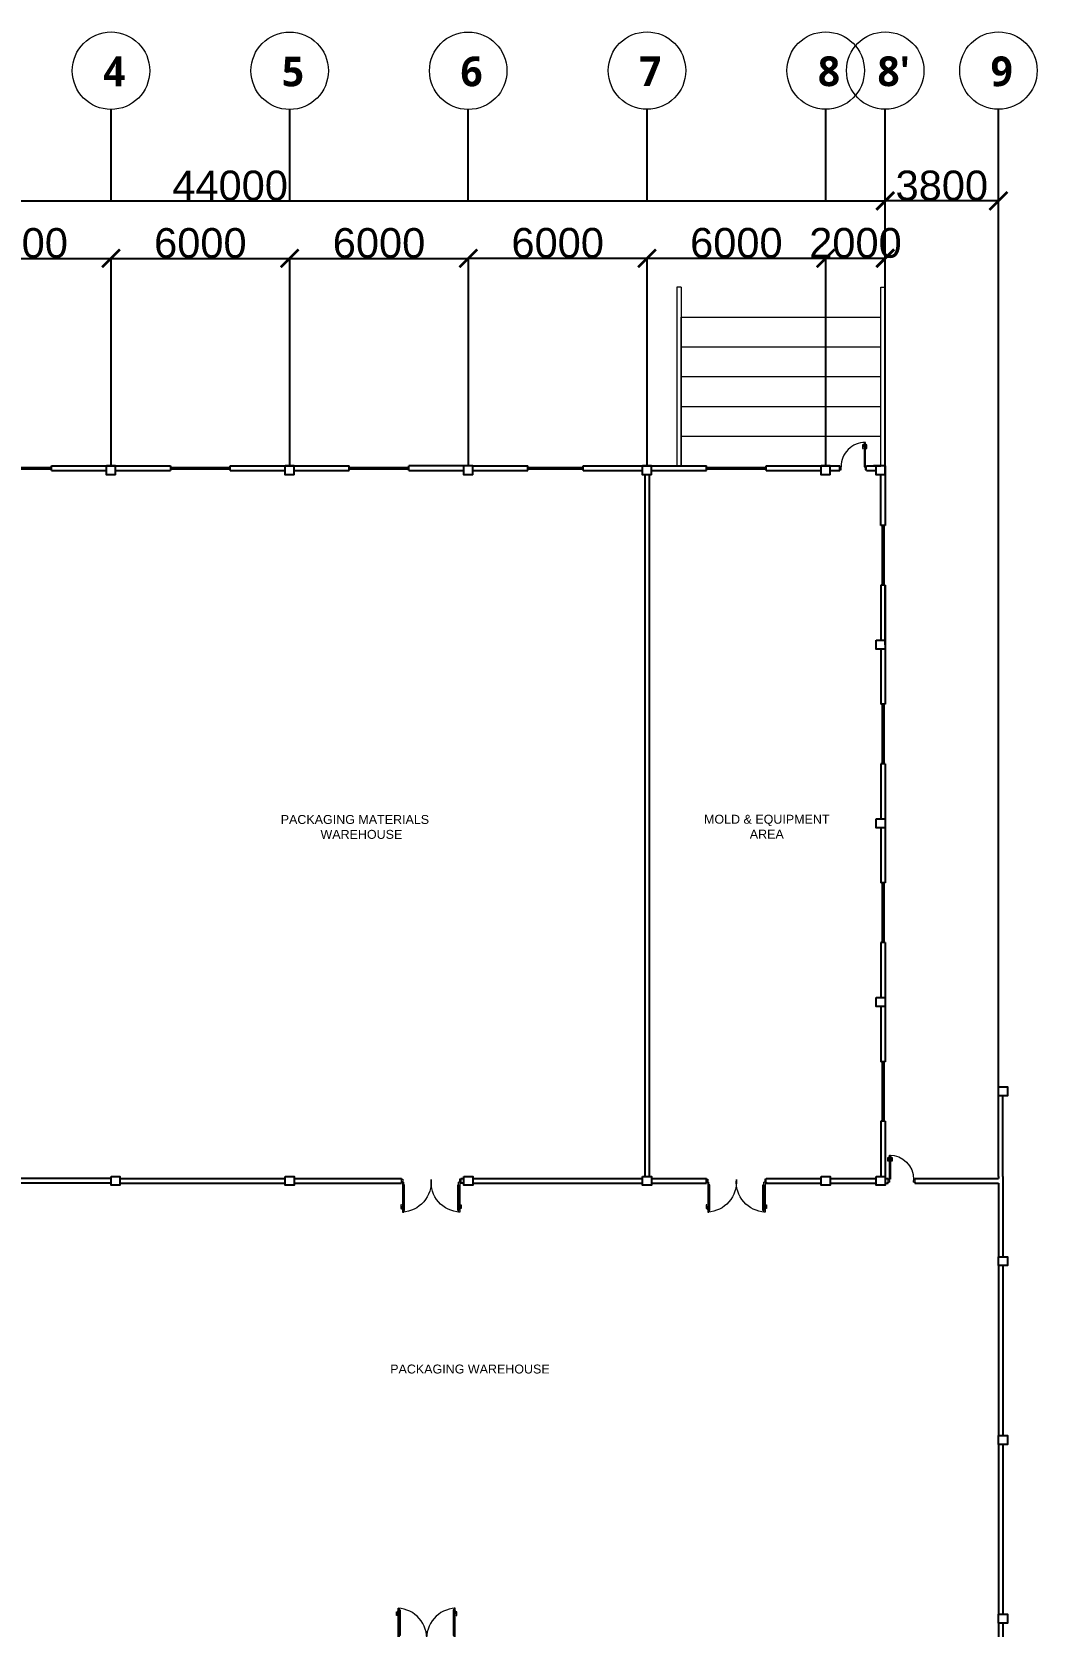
# Model space of a CAD drawing. Header units: millimetres. Extents: x 3339 to 2017737, y 4955 to 2748989.
# Drawn here: x 1111394 to 1145152, y 1398494 to 1452017 of the extents above; entities that cross this region are included whole.
import ezdxf

# ---------------------------------------------------------------- set-up
doc = ezdxf.new("R2010")
doc.units = ezdxf.units.MM
doc.header["$LTSCALE"] = 30
for name, color, linetype, lineweight in [('A-DETL-GENF', 92, 'Continuous', 13), ('A-DOOR', 31, 'Continuous', 13), ('A-WALL', 113, 'Continuous', 13), ('S-GRID-IDEN', 1, 'Continuous', 13), ('STAIR', 1, 'Continuous', 5)]:
    doc.layers.add(name, color=color, linetype=linetype, lineweight=lineweight)
doc.layers.add('MACHINE LAYOUT', color=8, linetype='Continuous')
doc.layers.add('POSTE', color=50, linetype='Continuous')
doc.styles.add('Arial Narrow_1', font='ARIALN.TTF', dxfattribs={"height": 450})
doc.styles.get("Standard").update_dxf_attribs({"font": 'arial.ttf'})
doc.styles.add('style1', font='arial.ttf', dxfattribs={"height": 100})
doc.dimstyles.new('ISO-25', dxfattribs={"dimtxt": 1000, "dimasz": 600, "dimexe": 1.25, "dimexo": 0.625, "dimtad": 1, "dimtxsty": 'Standard', "dimblk": 'ARCHTICK', "dimcen": 2.5, "dimclrd": 4, "dimadec": 0, "dimazin": 0, "dimtfac": 1, "dimtmove": 0, "dimatfit": 3, "dimfxl": 1, "dimarcsym": 0})

# ---------------------------------------------------------------- blocks, each defined once
blk = doc.blocks.new('POSTE')
for p, q in [((300, 300), (0, 300)), ((300, 0), (300, 300)), ((300, 0), (300, 0))]:
    blk.add_line(p, q)
blk.add_lwpolyline([(300, 0), (0, 0), (0, 300)])
blk = doc.blocks.new('POSTE.COM')
at = {"layer": 'POSTE'}
blk.add_lwpolyline([(-300, 300), (0, 300), (0, 0), (-300, 0)], close=True, dxfattribs=at)
blk = doc.blocks.new('POSTE bot left')
at = {"layer": 'POSTE'}
blk.add_lwpolyline([(0, 300), (300, 300), (300, 0), (0, 0)], close=True, dxfattribs=at)
blk = doc.blocks.new('Poste 3')
at = {"layer": 'POSTE'}
blk.add_lwpolyline([(0, 0), (300, 0), (300, -300), (0, -300)], close=True, dxfattribs=at)
blk = doc.blocks.new('D4')
at = {"layer": 'A-DETL-GENF'}
for p, q in [((-1072, -29), (-1072, -112)), ((-1052, -29), (-1072, -29)), ((-1060, -41), (-1072, -30)), ((-1072, -112), (-1060, -112)), ((-1059, -112), (-1072, -112)), ((-1072, -112), (-1072, -150)), ((-1072, -150), (-1059, -150)), ((-1060, -112), (-1060, -41)), ((-1060, -41), (-1052, -41)), ((-1059, -150), (-1059, -112)), ((-1059, -115), (-1059, -147)), ((-1027, -115), (-1059, -115)), ((-1059, -147), (-1027, -147)), ((-1052, -41), (-1052, -29)), ((-1021, -74), (-1027, -80)), ((-1027, -80), (-1027, -182)), ((-1027, -147), (-1027, -115)), ((-1027, -182), (-1021, -188)), ((-1021, -188), (-1021, -74)), ((-974, -80), (-981, -74)), ((-981, -74), (-981, -188)), ((-981, -188), (-974, -182)), ((-974, -182), (-974, -80)), ((-943, -115), (-974, -115)), ((-974, -115), (-974, -147)), ((-974, -147), (-943, -147)), ((-930, -29), (-949, -29)), ((-949, -29), (-949, -41)), ((-949, -41), (-941, -41)), ((-943, -112), (-943, -150)), ((-930, -112), (-943, -112)), ((-943, -147), (-943, -115)), ((-943, -150), (-930, -150)), ((-941, -41), (-930, -30)), ((-941, -41), (-941, -112)), ((-941, -112), (-930, -112)), ((-930, -112), (-930, -29)), ((-930, -150), (-930, -112))]:
    blk.add_line(p, q, dxfattribs=at)
at = {"layer": 'A-DOOR', "lineweight": 18}
for p, q in [((-1059, 683), (-1024, 683)), ((-1014, 683), (-1059, 683)), ((-1059, 683), (-1059, 583)), ((-1059, 583), (-1024, 583)), ((-1024, 583), (-1024, 626)), ((-1024, 626), (-1014, 626)), ((-981, 583), (-1021, 583)), ((-1021, 583), (-1021, -231)), ((-1014, 626), (-1014, 683)), ((-981, -231), (-981, 583)), ((-169, 683), (-214, 683)), ((-214, 683), (-214, 626)), ((-214, 626), (-204, 626)), ((-204, 683), (-169, 683)), ((-204, 626), (-204, 583)), ((-204, 583), (-169, 583)), ((-169, 583), (-169, 683)), ((-1021, -231), (-981, -231))]:
    blk.add_line(p, q, dxfattribs=at)
at = {"layer": 'A-DOOR'}
blk.add_arc((-1021, 583), 814, 270, 0, dxfattribs=at)
blk = doc.blocks.new('Pintuan')
at = {"layer": 'A-DOOR', "rotation": 270}
blk.add_blockref('D4', (-626, -1014), dxfattribs=at)
blk = doc.blocks.new('D1')
at = {"layer": 'A-DETL-GENF'}
for p, q in [((181, 1495), (1047, 1495)), ((181, 1465), (181, 1495)), ((1047, 1465), (181, 1465)), ((873, 1574), (861, 1586)), ((861, 1586), (943, 1586)), ((861, 1567), (861, 1586)), ((873, 1567), (861, 1567)), ((943, 1574), (873, 1574)), ((873, 1574), (873, 1567)), ((905, 1535), (912, 1541)), ((1020, 1535), (905, 1535)), ((912, 1541), (1013, 1541)), ((943, 1586), (943, 1574)), ((943, 1573), (943, 1586)), ((943, 1586), (982, 1586)), ((982, 1573), (943, 1573)), ((947, 1573), (978, 1573)), ((947, 1541), (947, 1573)), ((978, 1541), (947, 1541)), ((978, 1573), (978, 1541)), ((982, 1586), (982, 1573)), ((1013, 1541), (1020, 1535)), ((1047, 1495), (1047, 1465)), ((1047, -319), (181, -319)), ((181, -319), (181, -349)), ((181, -349), (1047, -349)), ((873, -421), (861, -421)), ((861, -421), (861, -440)), ((873, -428), (861, -440)), ((861, -440), (943, -440)), ((873, -428), (873, -421)), ((943, -428), (873, -428)), ((1020, -389), (905, -389)), ((905, -389), (912, -395)), ((912, -395), (1013, -395)), ((943, -427), (943, -440)), ((982, -427), (943, -427)), ((943, -440), (943, -428)), ((943, -440), (982, -440)), ((978, -395), (947, -395)), ((947, -395), (947, -427)), ((947, -427), (978, -427)), ((978, -427), (978, -395)), ((982, -440), (982, -427)), ((1013, -395), (1020, -389)), ((1047, -349), (1047, -319))]:
    blk.add_line(p, q, dxfattribs=at)
at = {"layer": 'A-DOOR', "lineweight": 18}
for p, q in [((100, 1573), (0, 1573)), ((0, 1573), (0, 1528)), ((0, 1528), (57, 1528)), ((57, 1528), (57, 1538)), ((57, 1538), (100, 1538)), ((100, 1538), (100, 1573)), ((100, 1538), (100, 1495)), ((100, 1535), (1100, 1535)), ((1100, 1495), (100, 1495)), ((1100, 1535), (1100, 1495)), ((0, -427), (0, -382)), ((0, -382), (57, -382)), ((100, -427), (0, -427)), ((57, -382), (57, -392)), ((57, -392), (100, -392)), ((1100, -349), (100, -349)), ((100, -392), (100, -349)), ((100, -389), (1100, -389)), ((100, -392), (100, -427)), ((1100, -389), (1100, -349))]:
    blk.add_line(p, q, dxfattribs=at)
at = {"layer": 'A-DOOR'}
for centre, start, end in [((88, 1583), 265.0387, 357.3037), ((88, -437), 2.6963, 94.9613)]:
    blk.add_arc(centre, 1013, start, end, dxfattribs=at)
blk = doc.blocks.new('WEWED')
at = {"layer": 'STAIR'}
for p, q in [((-7000, 6000), (-7000, 0)), ((-6850, 6000), (-7000, 6000)), ((-6850, 6000), (-6850, 0)), ((-150, 0), (-150, 6000)), ((-150, 6000), (0, 6000)), ((0, 0), (0, 6000)), ((-6850, 4000), (-6850, 5000)), ((-6850, 5000), (-150, 5000)), ((-6850, 3000), (-6850, 4000)), ((-6850, 4000), (-150, 4000)), ((-6850, 2000), (-6850, 3000)), ((-6850, 3000), (-150, 3000)), ((-6850, 1000), (-6850, 2000)), ((-6850, 2000), (-150, 2000)), ((-6850, 0), (-6850, 1000)), ((-6850, 1000), (-150, 1000)), ((-6850, 0), (-7000, 0)), ((-150, 0), (0, 0))]:
    blk.add_line(p, q, dxfattribs=at)
blk = doc.blocks.new('_ArchTick')
at = {"color": 0, "linetype": 'ByBlock', "const_width": 0.15}
blk.add_lwpolyline([(-0.5, -0.5), (0.5, 0.5)], dxfattribs=at)
blk = doc.blocks.new('*D74')
at = {"color": 0, "lineweight": -2, "transparency": 16777216}
for p, q in [((1108052, 1437444), (1108052, 1444413)), ((1114052, 1437444), (1114052, 1444413))]:
    blk.add_line(p, q, dxfattribs=at)
at = {"color": 4, "lineweight": -2, "transparency": 16777216}
blk.add_line((1108052, 1444412), (1114052, 1444412), dxfattribs=at)
at = {"layer": 'Defpoints', "color": 0, "transparency": 16777216}
for p in [(1114052, 1444412), (1108052, 1437444), (1114052, 1437444)]:
    blk.add_point(p, dxfattribs=at)
at = {"color": 4, "lineweight": -2, "transparency": 16777216, "xscale": 600, "yscale": 600, "zscale": 600, "rotation": 180}
blk.add_blockref('_ArchTick', (1108052, 1444412), dxfattribs=at)
at = {"color": 4, "lineweight": -2, "transparency": 16777216, "xscale": 600, "yscale": 600, "zscale": 600}
blk.add_blockref('_ArchTick', (1114052, 1444412), dxfattribs=at)
at = {"color": 0, "transparency": 16777216, "insert": (1111052, 1444923), "char_height": 1000, "attachment_point": 5}
blk.add_mtext('6000', dxfattribs=at)
blk = doc.blocks.new('*D75')
at = {"color": 0, "lineweight": -2, "transparency": 16777216}
for p, q in [((1114052, 1437444), (1114052, 1444413)), ((1120052, 1437444), (1120052, 1444413))]:
    blk.add_line(p, q, dxfattribs=at)
at = {"color": 4, "lineweight": -2, "transparency": 16777216}
blk.add_line((1114052, 1444412), (1120052, 1444412), dxfattribs=at)
at = {"layer": 'Defpoints', "color": 0, "transparency": 16777216}
for p in [(1120052, 1444412), (1114052, 1437444), (1120052, 1437444)]:
    blk.add_point(p, dxfattribs=at)
at = {"color": 4, "lineweight": -2, "transparency": 16777216, "xscale": 600, "yscale": 600, "zscale": 600, "rotation": 180}
blk.add_blockref('_ArchTick', (1114052, 1444412), dxfattribs=at)
at = {"color": 4, "lineweight": -2, "transparency": 16777216, "xscale": 600, "yscale": 600, "zscale": 600}
blk.add_blockref('_ArchTick', (1120052, 1444412), dxfattribs=at)
at = {"color": 0, "transparency": 16777216, "insert": (1117052, 1444923), "char_height": 1000, "attachment_point": 5}
blk.add_mtext('6000', dxfattribs=at)
blk = doc.blocks.new('*D76')
at = {"color": 0, "lineweight": -2, "transparency": 16777216}
for p, q in [((1120052, 1437444), (1120052, 1444413)), ((1126052, 1437444), (1126052, 1444413))]:
    blk.add_line(p, q, dxfattribs=at)
at = {"color": 4, "lineweight": -2, "transparency": 16777216}
blk.add_line((1120052, 1444412), (1126052, 1444412), dxfattribs=at)
at = {"layer": 'Defpoints', "color": 0, "transparency": 16777216}
for p in [(1126052, 1444412), (1120052, 1437444), (1126052, 1437444)]:
    blk.add_point(p, dxfattribs=at)
at = {"color": 4, "lineweight": -2, "transparency": 16777216, "xscale": 600, "yscale": 600, "zscale": 600, "rotation": 180}
blk.add_blockref('_ArchTick', (1120052, 1444412), dxfattribs=at)
at = {"color": 4, "lineweight": -2, "transparency": 16777216, "xscale": 600, "yscale": 600, "zscale": 600}
blk.add_blockref('_ArchTick', (1126052, 1444412), dxfattribs=at)
at = {"color": 0, "transparency": 16777216, "insert": (1123052, 1444923), "char_height": 1000, "attachment_point": 5}
blk.add_mtext('6000', dxfattribs=at)
blk = doc.blocks.new('*D77')
at = {"color": 0, "lineweight": -2, "transparency": 16777216}
for p, q in [((1126052, 1437444), (1126052, 1444417)), ((1132052, 1437444), (1132052, 1444417))]:
    blk.add_line(p, q, dxfattribs=at)
at = {"color": 4, "lineweight": -2, "transparency": 16777216}
blk.add_line((1126052, 1444416), (1132052, 1444416), dxfattribs=at)
at = {"layer": 'Defpoints', "color": 0, "transparency": 16777216}
for p in [(1132052, 1444416), (1126052, 1437444), (1132052, 1437444)]:
    blk.add_point(p, dxfattribs=at)
at = {"color": 4, "lineweight": -2, "transparency": 16777216, "xscale": 600, "yscale": 600, "zscale": 600, "rotation": 180}
blk.add_blockref('_ArchTick', (1126052, 1444416), dxfattribs=at)
at = {"color": 4, "lineweight": -2, "transparency": 16777216, "xscale": 600, "yscale": 600, "zscale": 600}
blk.add_blockref('_ArchTick', (1132052, 1444416), dxfattribs=at)
at = {"color": 0, "transparency": 16777216, "insert": (1129052, 1444927), "char_height": 1000, "attachment_point": 5}
blk.add_mtext('6000', dxfattribs=at)
blk = doc.blocks.new('*D78')
at = {"color": 0, "lineweight": -2, "transparency": 16777216}
for p, q in [((1132052, 1437444), (1132052, 1444417)), ((1138052, 1437444), (1138052, 1444417))]:
    blk.add_line(p, q, dxfattribs=at)
at = {"color": 4, "lineweight": -2, "transparency": 16777216}
blk.add_line((1132052, 1444416), (1138052, 1444416), dxfattribs=at)
at = {"layer": 'Defpoints', "color": 0, "transparency": 16777216}
for p in [(1138052, 1444416), (1132052, 1437444), (1138052, 1437444)]:
    blk.add_point(p, dxfattribs=at)
at = {"color": 4, "lineweight": -2, "transparency": 16777216, "xscale": 600, "yscale": 600, "zscale": 600, "rotation": 180}
blk.add_blockref('_ArchTick', (1132052, 1444416), dxfattribs=at)
at = {"color": 4, "lineweight": -2, "transparency": 16777216, "xscale": 600, "yscale": 600, "zscale": 600}
blk.add_blockref('_ArchTick', (1138052, 1444416), dxfattribs=at)
at = {"color": 0, "transparency": 16777216, "insert": (1135052, 1444927), "char_height": 1000, "attachment_point": 5}
blk.add_mtext('6000', dxfattribs=at)
blk = doc.blocks.new('*D79')
at = {"color": 0, "lineweight": -2, "transparency": 16777216}
for p, q in [((1138052, 1437444), (1138052, 1444417)), ((1140052, 1437444), (1140052, 1444417))]:
    blk.add_line(p, q, dxfattribs=at)
at = {"color": 4, "lineweight": -2, "transparency": 16777216}
blk.add_line((1138052, 1444416), (1140052, 1444416), dxfattribs=at)
at = {"layer": 'Defpoints', "color": 0, "transparency": 16777216}
for p in [(1140052, 1444416), (1138052, 1437444), (1140052, 1437444)]:
    blk.add_point(p, dxfattribs=at)
at = {"color": 4, "lineweight": -2, "transparency": 16777216, "xscale": 600, "yscale": 600, "zscale": 600, "rotation": 180}
blk.add_blockref('_ArchTick', (1138052, 1444416), dxfattribs=at)
at = {"color": 4, "lineweight": -2, "transparency": 16777216, "xscale": 600, "yscale": 600, "zscale": 600}
blk.add_blockref('_ArchTick', (1140052, 1444416), dxfattribs=at)
at = {"color": 0, "transparency": 16777216, "insert": (1139052, 1444927), "char_height": 1000, "attachment_point": 5}
blk.add_mtext('2000', dxfattribs=at)
blk = doc.blocks.new('*D80')
at = {"color": 0, "lineweight": -2, "transparency": 16777216}
for p, q in [((1140052, 1437444), (1140052, 1446343)), ((1143852, 1416597), (1143852, 1446343))]:
    blk.add_line(p, q, dxfattribs=at)
at = {"color": 4, "lineweight": -2, "transparency": 16777216}
blk.add_line((1143852, 1446342), (1140052, 1446342), dxfattribs=at)
at = {"layer": 'Defpoints', "color": 0, "transparency": 16777216}
for p in [(1140052, 1446342), (1140052, 1437444), (1143852, 1416597)]:
    blk.add_point(p, dxfattribs=at)
at = {"color": 4, "lineweight": -2, "transparency": 16777216, "xscale": 600, "yscale": 600, "zscale": 600, "rotation": 180}
blk.add_blockref('_ArchTick', (1140052, 1446342), dxfattribs=at)
at = {"color": 4, "lineweight": -2, "transparency": 16777216, "xscale": 600, "yscale": 600, "zscale": 600}
blk.add_blockref('_ArchTick', (1143852, 1446342), dxfattribs=at)
at = {"color": 0, "transparency": 16777216, "insert": (1141952, 1446853), "char_height": 1000, "attachment_point": 5}
blk.add_mtext('3800', dxfattribs=at)
blk = doc.blocks.new('Grid - M_Grid Head - Circle-24584-A - GROUND FLOOR PLAN')
at = {"layer": 'S-GRID-IDEN'}
blk.add_circle((0, 0), 6.5, dxfattribs=at)

msp = doc.modelspace()

# ---------------------------------------------------------------- linework, layer by layer
for p, q in [((1132052.248, 1446341.727), (1132052.248, 1449417.236)), ((1138052.248, 1446341.727), (1138052.248, 1449417.236)), ((1140052.248, 1446341.727), (1140052.248, 1449417.236)), ((1143852.246, 1444417.236), (1143852.246, 1449417.236)), ((1114052.248, 1446341.727), (1114052.248, 1449413.486)), ((1120052.248, 1446341.727), (1120052.248, 1449412.236)), ((1126048.498, 1446341.727), (1126048.498, 1449412.236)), ((1140052.248, 1446341.727), (1140052.248, 1446342.977)), ((1110202.248, 1437393.751), (1112052.248, 1437393.751)), ((1110202.248, 1437343.751), (1112052.248, 1437343.751)), ((1112052.248, 1437443.818), (1115902.896, 1437443.818)), ((1112052.248, 1437293.818), (1112052.248, 1437443.818)), ((1112052.248, 1437293.818), (1113902.248, 1437293.818)), ((1114202.248, 1437443.818), (1116052.248, 1437443.818)), ((1114202.248, 1437443.818), (1116052.248, 1437443.818)), ((1114202.248, 1437293.818), (1115902.896, 1437293.818)), ((1115902.896, 1437443.818), (1116049.495, 1437443.818)), ((1115902.896, 1437293.818), (1116052.248, 1437293.818)), ((1116052.248, 1437443.818), (1116052.248, 1437293.818)), ((1116052.248, 1437394.497), (1118052.248, 1437394.497)), ((1116052.248, 1437344.497), (1118052.248, 1437344.497)), ((1118052.248, 1437443.818), (1122052.248, 1437443.818)), ((1118052.248, 1437293.818), (1118052.248, 1437443.818)), ((1118052.248, 1437293.818), (1119902.248, 1437293.818)), ((1120202.248, 1437293.818), (1122052.248, 1437293.818)), ((1122052.248, 1437293.818), (1122052.248, 1437443.818)), ((1122052.248, 1437393.818), (1124052.248, 1437393.818)), ((1122052.248, 1437343.818), (1124052.248, 1437343.818)), ((1124052.248, 1437293.818), (1124052.248, 1437443.818)), ((1125902.248, 1437443.642), (1124052.248, 1437443.642)), ((1124052.248, 1437293.818), (1125902.248, 1437293.818)), ((1126202.248, 1437443.642), (1128052.248, 1437443.642)), ((1126202.248, 1437293.818), (1127902.896, 1437293.818)), ((1127902.896, 1437293.777), (1127902.896, 1437293.818)), ((1127902.896, 1437293.777), (1128052.248, 1437293.73)), ((1128052.248, 1437293.73), (1128052.248, 1437443.818)), ((1128052.248, 1437393.774), (1129902.896, 1437393.774)), ((1128052.248, 1437343.774), (1129902.896, 1437343.774)), ((1129902.896, 1437443.818), (1133902.896, 1437443.818)), ((1129902.896, 1437443.777), (1129902.896, 1437443.818)), ((1129902.896, 1437293.777), (1129902.896, 1437443.777)), ((1129902.896, 1437293.818), (1131902.248, 1437293.818)), ((1131977.248, 1437143.818), (1131977.248, 1413593.818)), ((1132127.248, 1437143.818), (1132127.248, 1413593.818)), ((1132202.248, 1437293.818), (1134052.248, 1437293.818)), ((1133902.896, 1437443.818), (1133902.896, 1437443.954)), ((1133902.896, 1437443.954), (1134052.248, 1437443.954)), ((1134052.247, 1437343.886), (1136052.247, 1437343.818)), ((1134052.248, 1437293.818), (1134052.248, 1437443.954)), ((1134052.248, 1437393.886), (1136052.248, 1437393.818)), ((1136052.248, 1437443.818), (1138532.248, 1437443.818)), ((1136052.248, 1437293.818), (1136052.248, 1437443.818)), ((1136052.248, 1437293.818), (1137902.248, 1437293.818)), ((1138202.248, 1437293.818), (1138532.248, 1437293.818)), ((1138202.248, 1437293.818), (1138532.248, 1437293.818)), ((1138532.248, 1437293.818), (1138532.248, 1437443.818)), ((1138532.248, 1437293.818), (1138532.248, 1437443.818)), ((1139422.248, 1437418.818), (1139422.248, 1437443.818)), ((1139422.248, 1437443.818), (1139902.248, 1437443.818)), ((1139422.248, 1437318.818), (1139422.248, 1437293.818)), ((1139422.248, 1437293.818), (1139600.225, 1437293.818)), ((1139600.225, 1437293.818), (1139602.248, 1437293.818)), ((1139602.248, 1437293.818), (1139752.248, 1437293.818)), ((1139752.248, 1437443.818), (1139652.248, 1437443.818)), ((1139752.248, 1437443.818), (1139742.248, 1437443.818)), ((1139902.248, 1435443.818), (1139902.248, 1437143.818)), ((1140052.248, 1437443.818), (1140052.248, 1435443.818)), ((1140052.248, 1437293.818), (1140052.248, 1435443.818)), ((1140052.248, 1435443.818), (1139902.248, 1435443.818)), ((1139952.248, 1435443.818), (1139952.248, 1433443.818)), ((1140002.248, 1435443.818), (1140002.248, 1433443.818)), ((1139902.248, 1433443.818), (1139902.248, 1431593.818)), ((1140052.248, 1433443.818), (1139902.248, 1433443.818)), ((1140052.248, 1433443.818), (1140052.248, 1429443.818)), ((1140052.248, 1431443.818), (1140052.248, 1433443.818)), ((1139902.248, 1431293.818), (1139902.248, 1429443.818)), ((1140052.248, 1429443.818), (1139902.248, 1429443.818)), ((1139952.248, 1429443.818), (1139952.248, 1427443.818)), ((1140002.248, 1429443.818), (1140002.248, 1427443.818)), ((1139902.248, 1427443.818), (1139902.248, 1425593.818)), ((1140052.248, 1427443.818), (1139902.248, 1427443.818)), ((1140052.248, 1427443.818), (1140052.248, 1423443.818)), ((1139902.248, 1425293.818), (1139902.248, 1423443.818)), ((1140052.248, 1423443.818), (1139902.248, 1423443.818)), ((1139952.248, 1423443.818), (1139952.248, 1421443.818)), ((1140002.248, 1423443.818), (1140002.248, 1421443.818)), ((1139902.248, 1421443.818), (1139902.248, 1419593.818)), ((1140052.248, 1421443.818), (1139902.248, 1421443.818)), ((1140052.248, 1421443.818), (1140052.248, 1417443.818)), ((1139902.248, 1419293.818), (1139902.248, 1417443.818)), ((1140052.248, 1417443.818), (1139902.248, 1417443.818)), ((1139952.248, 1417443.818), (1139952.248, 1415443.818)), ((1140002.248, 1417443.818), (1140002.248, 1415443.818)), ((1143852.248, 1413593.818), (1143852.248, 1416296.535)), ((1144002.248, 1413593.818), (1144002.248, 1416296.535)), ((1139902.248, 1415443.818), (1139902.248, 1413593.818)), ((1140052.248, 1415443.818), (1139902.248, 1415443.818)), ((1140052.248, 1415443.818), (1140052.248, 1413593.818)), ((1139902.248, 1413593.818), (1140052.248, 1413593.818)), ((1143852.248, 1413593.818), (1143852.248, 1413518.818)), ((1144002.248, 1413593.818), (1144002.248, 1413443.818)), ((1114052.248, 1413518.818), (1110202.248, 1413518.818)), ((1114052.248, 1413368.818), (1110202.248, 1413368.818)), ((1114352.248, 1413518.818), (1119902.248, 1413518.818)), ((1114352.248, 1413368.818), (1119902.248, 1413368.818)), ((1120202.248, 1413518.818), (1123802.248, 1413518.818)), ((1120202.248, 1413368.818), (1123802.248, 1413368.818)), ((1123802.248, 1413493.818), (1123802.248, 1413518.818)), ((1123802.248, 1413393.818), (1123802.248, 1413368.818)), ((1125802.248, 1413368.818), (1125802.248, 1413518.818)), ((1125802.248, 1413518.818), (1125902.248, 1413518.818)), ((1125902.248, 1413368.818), (1125802.248, 1413368.818)), ((1126202.248, 1413518.818), (1131902.248, 1413518.818)), ((1126202.248, 1413368.818), (1131902.248, 1413368.818)), ((1132202.248, 1413518.818), (1134052.248, 1413518.818)), ((1132202.248, 1413368.818), (1134052.248, 1413368.818)), ((1132202.248, 1413368.818), (1134052.248, 1413368.818)), ((1134052.248, 1413368.818), (1134052.248, 1413518.818)), ((1135049.139, 1413368.818), (1135055.356, 1413368.818)), ((1136052.248, 1413493.818), (1136052.248, 1413518.818)), ((1136052.248, 1413518.818), (1137902.248, 1413518.818)), ((1136052.248, 1413393.818), (1136052.248, 1413368.818)), ((1136052.248, 1413368.818), (1137902.248, 1413368.818)), ((1138202.248, 1413518.818), (1139752.248, 1413518.818)), ((1138202.248, 1413368.818), (1139752.248, 1413368.818)), ((1140052.248, 1413518.818), (1140152.248, 1413518.818)), ((1140052.248, 1413518.818), (1140152.248, 1413518.818)), ((1140052.248, 1413368.818), (1140152.248, 1413368.818)), ((1140152.248, 1413518.818), (1140152.26, 1413493.818)), ((1140152.248, 1413368.818), (1140152.248, 1413393.818)), ((1141042.235, 1413393.6), (1141042.235, 1413368.818)), ((1141042.235, 1413368.818), (1143552.248, 1413368.818)), ((1141042.26, 1413493.6), (1141042.26, 1413518.818)), ((1141042.26, 1413518.818), (1143552.248, 1413518.818)), ((1143552.248, 1413518.818), (1143702.248, 1413518.818)), ((1143552.248, 1413368.818), (1143702.248, 1413368.818)), ((1143702.248, 1413518.818), (1143852.248, 1413518.818)), ((1143702.248, 1413368.818), (1143852.248, 1413368.818)), ((1143852.248, 1413368.818), (1143852.248, 1410896.535)), ((1144002.248, 1413443.818), (1144002.248, 1410896.535)), ((1143852.248, 1410596.535), (1143852.248, 1404896.535)), ((1144002.248, 1410596.535), (1144002.248, 1404896.535)), ((1143852.248, 1404596.535), (1143852.248, 1398896.535)), ((1144002.248, 1404596.535), (1144002.248, 1398896.535)), ((1143852.248, 1398596.535), (1143852.248, 1398118.818)), ((1144002.248, 1398596.535), (1144002.248, 1392896.535))]:
    msp.add_line(p, q)
at = {"color": 4}
msp.add_line((1096052.248, 1446341.727), (1140052.248, 1446341.727), dxfattribs=at)
at = {"layer": 'POSTE'}
for p, q in [((1138202.248, 1437142.651), (1138202.248, 1437142.651)), ((1114052.248, 1413593.818), (1114352.248, 1413593.818)), ((1119902.248, 1413593.818), (1120202.248, 1413593.818)), ((1125902.248, 1413593.818), (1126202.248, 1413593.818)), ((1131902.248, 1413593.818), (1132202.248, 1413593.818))]:
    msp.add_line(p, q, dxfattribs=at)

# ---------------------------------------------------------------- block references
at = {"color": 4, "xscale": 600, "yscale": 600, "zscale": 600}
msp.add_blockref('_ArchTick', (1140052.248, 1446341.727), dxfattribs=at)
at = {"rotation": 270}
msp.add_blockref('Pintuan', (1139377.248, 1437375.818), dxfattribs=at)
at = {"xscale": -1, "rotation": 89.98592241297007}
msp.add_blockref('Pintuan', (1140197.249, 1413450.807), dxfattribs=at)
at = {"layer": 'A-WALL', "xscale": -1, "rotation": 90}
for p in [(1125375.248, 1413493.818), (1135625.248, 1413493.818)]:
    msp.add_blockref('D1', p, dxfattribs=at)
at = {"layer": 'A-WALL', "rotation": 90.0000000000408}
msp.add_blockref('D1', (1125225.248, 1397993.818), dxfattribs=at)
at = {"layer": 'MACHINE LAYOUT', "transparency": 33554585}
msp.add_blockref('WEWED', (1140052.248, 1437443.818), dxfattribs=at)
at = {"layer": 'POSTE'}
for name, p in [('POSTE', (1113902.248, 1437143.818)), ('POSTE', (1119902.248, 1437143.818)), ('POSTE', (1125902.248, 1437143.642)), ('POSTE', (1131902.248, 1437143.818)), ('POSTE', (1137902.248, 1437143.818)), ('POSTE', (1139752.248, 1437143.818)), ('POSTE bot left', (1139752.248, 1431293.818)), ('POSTE bot left', (1139752.248, 1425293.818)), ('POSTE bot left', (1139752.248, 1419293.818)), ('POSTE.COM', (1144152.246, 1416296.535)), ('Poste 3', (1114052.248, 1413593.818)), ('Poste 3', (1119902.248, 1413593.818)), ('Poste 3', (1125902.248, 1413593.818)), ('Poste 3', (1131902.248, 1413593.818)), ('Poste 3', (1137902.248, 1413593.818)), ('POSTE bot left', (1139752.248, 1413293.818)), ('POSTE.COM', (1144152.247, 1410596.535)), ('POSTE.COM', (1144152.246, 1404596.535)), ('POSTE.COM', (1144152.248, 1398596.535))]:
    msp.add_blockref(name, p, dxfattribs=at)
at = {"layer": 'S-GRID-IDEN', "xscale": 199.9999999999999, "yscale": 199.9999999999999, "zscale": 199.9999999999999}
for p in [(1114052.248, 1450713.486), (1120052.248, 1450712.236), (1126048.498, 1450712.236), (1132052.248, 1450717.236), (1138052.248, 1450717.236), (1140052.248, 1450717.236), (1143852.246, 1450717.236)]:
    msp.add_blockref('Grid - M_Grid Head - Circle-24584-A - GROUND FLOOR PLAN', p, dxfattribs=at)

# ---------------------------------------------------------------- texts
at = {"insert": (1118052.248, 1446852.925), "char_height": 1000, "attachment_point": 5}
msp.add_mtext('44000', dxfattribs=at)
at = {"char_height": 100, "attachment_point": 1, "style": 'style1'}
for s, insert in [('{\\H3x;PACKAGING MATERIALS       \\P\\pxqc;WAREHOUSE}', (1119750.783, 1425725.046)), ('\\pxqc;{\\H3x;MOLD & EQUIPMENT\\PAREA}', (1133363.923, 1425733.071)), ('{\\H3x;PACKAGING WAREHOUSE\\P     }', (1123427.792, 1407274.967))]:
    msp.add_mtext_dynamic_manual_height_columns(s, width=5419.13529, gutter_width=500, heights=[0], dxfattribs=dict(at, insert=insert))
at = {"layer": 'S-GRID-IDEN', "char_height": 1000, "width": 849.78875, "attachment_point": 1, "style": 'Arial Narrow_1'}
for s, insert in [('{\\f@Malgun Gothic|b1|i0|c0|p34;4}', (1113790.448, 1451192.04)), ('{\\f@Malgun Gothic|b1|i0|c0|p34;5}', (1119790.448, 1451190.79)), ('{\\f@Malgun Gothic|b1|i0|c0|p34;6}', (1125786.698, 1451190.79)), ('{\\f@Malgun Gothic|b1|i0|c0|p34;7}', (1131790.448, 1451195.79)), ('{\\f@Malgun Gothic|b1|i0|c0|p34;8}', (1137790.448, 1451195.79)), ("{\\f@Malgun Gothic|b1|i0|c0|p34;8'}", (1139790.448, 1451195.79)), ('{\\f@Malgun Gothic|b1|i0|c0|p34;9}', (1143590.447, 1451195.79))]:
    msp.add_mtext(s, dxfattribs=dict(at, insert=insert))

# ---------------------------------------------------------------- dimensions: what is measured, and where the dimension line sits
for base, p1, p2, picture, middle in [((1140052.248, 1446341.727), (1143852.246, 1416596.535), (1140052.248, 1437443.818), '*D80', (1141952.247, 1446853.266)), ((1114052.248, 1444412.236), (1108052.248, 1437443.683), (1114052.248, 1437443.818), '*D74', (1111052.248, 1444923.434)), ((1120052.248, 1444412.236), (1114052.248, 1437443.818), (1120052.248, 1437443.818), '*D75', (1117052.248, 1444923.434)), ((1126052.248, 1444412.236), (1120052.248, 1437443.818), (1126052.248, 1437443.642), '*D76', (1123052.248, 1444923.434)), ((1132052.248, 1444415.986), (1126052.248, 1437443.642), (1132052.248, 1437443.818), '*D77', (1129052.248, 1444927.184)), ((1138052.248, 1444415.986), (1132052.248, 1437443.818), (1138052.248, 1437443.818), '*D78', (1135052.248, 1444927.184))]:
    dim = msp.add_linear_dim(base=base, p1=p1, p2=p2, dimstyle='ISO-25')
    dim.commit()
    dim.dimension.update_dxf_attribs({"geometry": picture, "text_midpoint": middle})
dim = msp.add_linear_dim(base=(1140052.248, 1444415.986), p1=(1138052.248, 1437443.818), p2=(1140052.248, 1437443.818), dimstyle='ISO-25')
dim.commit()
dim.dimension.update_dxf_attribs({"geometry": '*D79', "text_midpoint": (1139052.248, 1444415.986), "dimtype": 160})

doc.saveas('drawing.dxf')
